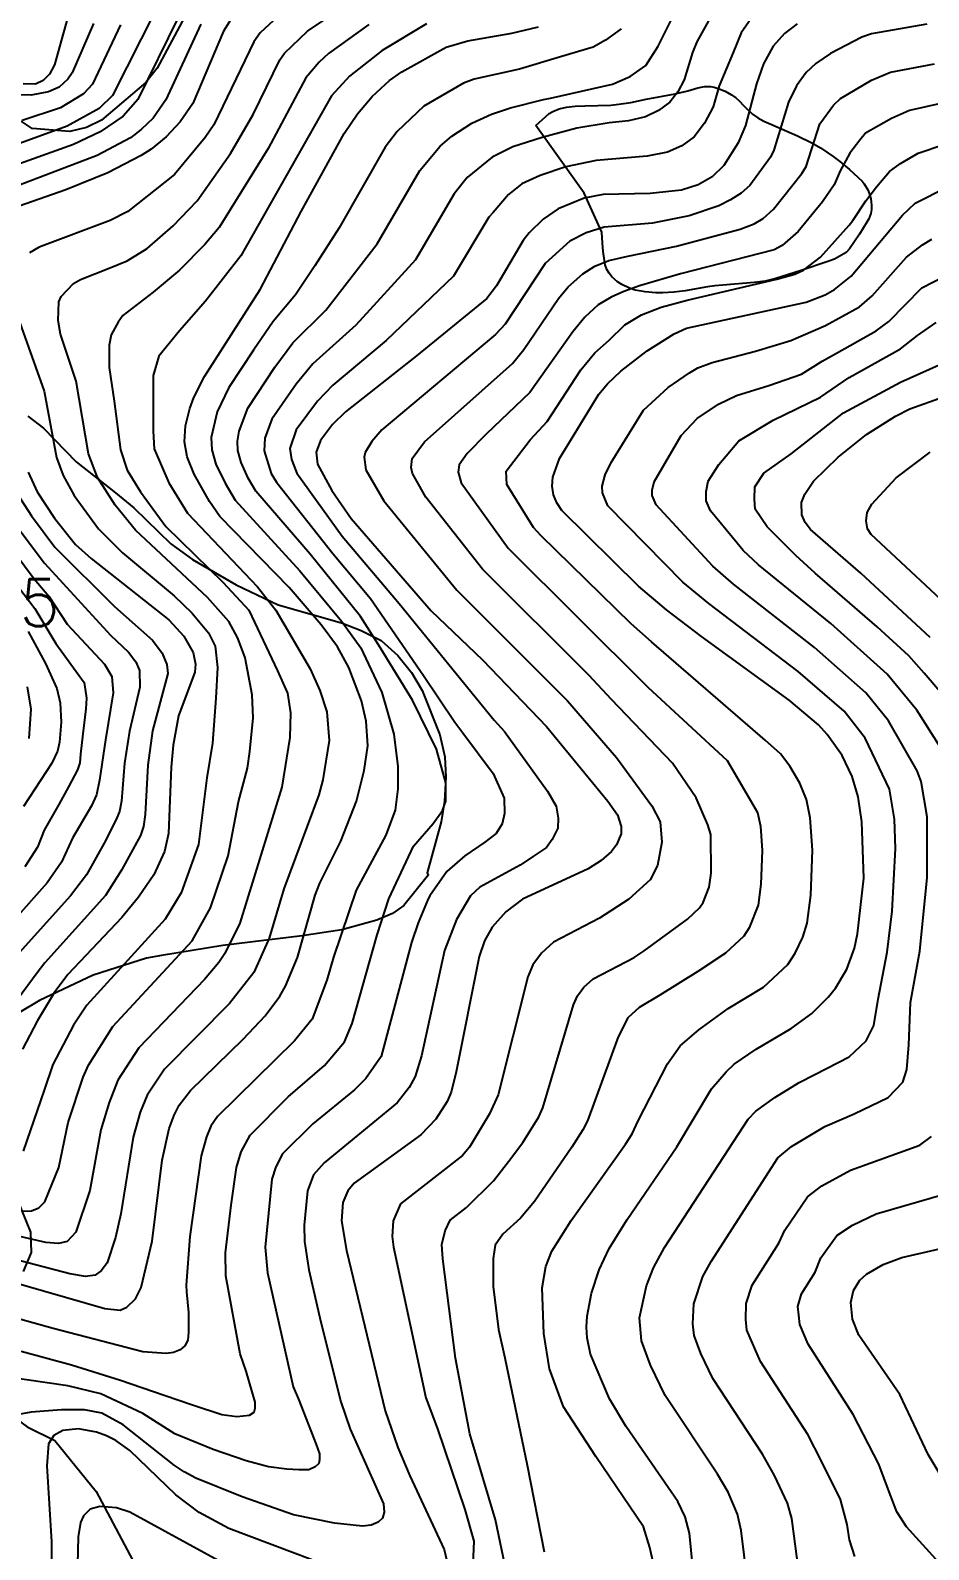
# Model space of a CAD drawing. Extents: x 197794 to 200030, y 561152 to 563931.
# Drawn here: x 199632.8 to 199805.6, y 562706 to 562998.3 of the extents above; entities that cross this region are included whole.
import ezdxf

# ---------------------------------------------------------------- set-up
doc = ezdxf.new("R2010")
doc.units = 0
for name, color, linetype in [('E0022112', 5, 'CONTINUOUS'), ('F0017111', 30, 'CONTINUOUS'), ('F0017114', 7, 'CONTINUOUS'), ('F0027132', 7, 'CONTINUOUS'), ('G0037213', 32, 'CONTINUOUS')]:
    doc.layers.add(name, color=color, linetype=linetype)
doc.styles.add('NGSW', font='romans.shx', dxfattribs={"bigfont": 'ngsw.shx'})

msp = doc.modelspace()

# ---------------------------------------------------------------- linework, layer by layer
at = {"layer": 'E0022112', "flags": 128}
msp.add_lwpolyline([(199574.217, 562771.998), (199632.186, 562729.602), (199637.535, 562726.995), (199645.436, 562717.164), (199671.533, 562668.04), (199716.44, 562606.125), (199755.655, 562549.556), (199762.707, 562539.299), (199787.208, 562503.547)], dxfattribs=at)
at = {"layer": 'F0017111'}
for points, elevation in [([(199631.09, 562771.13), (199633.02, 562771.22), (199634.43, 562771.75), (199635.57, 562772.94), (199638.27, 562779.55), (199640.08, 562788.19), (199642.95, 562796.9), (199643.99, 562799.23), (199648.65, 562806.69), (199663.9, 562823.15), (199667.45, 562829.49), (199670.83, 562839.53), (199672.85, 562849.9), (199674.55, 562856.4), (199675, 562859.56), (199675.68, 562866.09), (199675.46, 562870.5), (199674.11, 562877.61), (199672.73, 562881.39), (199670.95, 562884.58), (199666.88, 562889.21), (199653.02, 562902.17), (199649.13, 562907), (199645.72, 562912.29), (199643.99, 562916.89), (199641.61, 562930.82), (199638.58, 562939.86), (199638.16, 562942.52), (199638.3, 562946.14), (199638.71, 562947.13), (199641.07, 562949.62), (199642.45, 562950.42), (199647.97, 562952.59), (199651.44, 562954), (199655.26, 562956.36), (199660.29, 562960.74), (199664.89, 562965.53), (199671.31, 562974.63), (199675.66, 562982.18), (199680.78, 562992.65), (199681.7, 562993.97), (199686.1, 562998.2), (199701.17, 563008.4)], 390), ([(199640.92, 563004.15), (199637.45, 562991.7), (199636.45, 562989.89), (199635.24, 562988.67), (199633.77, 562987.99), (199631.4, 562988.07)], 430), ([(199763.86, 563001.32), (199760.97, 562996.14), (199760.13, 562994.06), (199758.56, 562988.83), (199757.32, 562986.51), (199755.81, 562984.54), (199753.61, 562982.94), (199751.12, 562981.68), (199747.87, 562980.96), (199744.12, 562980.53), (199737.88, 562979.51), (199731.21, 562977.72), (199725.57, 562975.94), (199721.62, 562973.97), (199716.83, 562970.02), (199714.33, 562966.88), (199706.85, 562954.17), (199695.42, 562941.59), (199687.15, 562934.16), (199683.95, 562930.29), (199679.27, 562923.56), (199677.88, 562919.9), (199677.75, 562917.41), (199679.14, 562913.07), (199680.12, 562911.44), (199690.98, 562897.67), (199698.19, 562889.01), (199708.44, 562874.21), (199714.41, 562865.22), (199715.97, 562863.19), (199721.81, 562855.34), (199723.9, 562850.62), (199723.99, 562847.65), (199723.55, 562845.64), (199722.42, 562843.8), (199720.23, 562842.14), (199716.39, 562839.52), (199712.89, 562836.46), (199709.65, 562831.81), (199709.31, 562831.22), (199707.41, 562826.64), (199706.08, 562822.8), (199700.3, 562800.89), (199697.35, 562796.63), (199695.11, 562794.46), (199687.11, 562787.91), (199681.31, 562782.18), (199680, 562779.67), (199679.26, 562777.26), (199677.94, 562764.21), (199678.39, 562759.28), (199683.35, 562737.33), (199684.35, 562734.98), (199687.78, 562726.26), (199688.4, 562724.41), (199688.4, 562723.3), (199688.26, 562722.6), (199687.6, 562721.94), (199686.37, 562721.37), (199684.43, 562721.37), (199682.14, 562721.5), (199678.57, 562721.94), (199674.3, 562723.06), (199667.98, 562725.27), (199660.57, 562728.27), (199654.41, 562732.17), (199646.38, 562735.97), (199640.02, 562737.53), (199624.52, 562739.76)], 360), ([(199656.84, 563002.17), (199648.62, 562985.81), (199646.03, 562983.32), (199639.85, 562979.89), (199629.49, 562976.12)], 415), ([(199771.88, 563001.25), (199769.51, 562997.85), (199767.98, 562994.12), (199765.31, 562987.65), (199764.1, 562983.62), (199762.44, 562980.52), (199760.44, 562977.89), (199758.1, 562976.16), (199755.37, 562974.89), (199751.45, 562974.11), (199741.61, 562973.29), (199735.77, 562972.1), (199730.83, 562970.44), (199727.32, 562968.8), (199724.79, 562966.79), (199721.82, 562963.33), (199720.96, 562962.38), (199714.18, 562951.07), (199701.24, 562938.68), (199690.98, 562930.08), (199688.05, 562927.01), (199683.95, 562921.51), (199682.73, 562917.91), (199683.05, 562915.77), (199684.08, 562913.17), (199692.75, 562901.05), (199703.76, 562888.09), (199722.01, 562865.61), (199723.98, 562863.42), (199732.26, 562851.97), (199733.96, 562849.06), (199734.31, 562846.73), (199734.24, 562844.81), (199733.18, 562842.62), (199732.04, 562841.13), (199729.56, 562839.43), (199727.01, 562837.73), (199719.22, 562833.45), (199717.44, 562831.83), (199714.79, 562827.24), (199712.47, 562821.28), (199708.01, 562801.03), (199706.81, 562797.02), (199705.64, 562794.94), (199703.35, 562791.98), (199689.3, 562780.46), (199687.25, 562778.12), (199686.07, 562775.01), (199685.47, 562768.43), (199685.52, 562765.32), (199686.39, 562759.85), (199688.67, 562749.8), (199692.53, 562734.43), (199694.32, 562729.19), (199700.71, 562714.81), (199700.82, 562713.2), (199700.5, 562712.07), (199699.68, 562711.3), (199698.35, 562710.72), (199696.68, 562710.5), (199691.32, 562711.06), (199683.44, 562712.67), (199673.51, 562716.15), (199664.64, 562719.75), (199662.39, 562720.96), (199660.44, 562722.27), (199650.63, 562730.01), (199646.53, 562732.29), (199643.24, 562732.89), (199638.76, 562732.89), (199632.93, 562732.44), (199630.54, 562732)], 355), ([(199631, 562744.17), (199640.71, 562741.56), (199650.15, 562738.6), (199658.52, 562735.72), (199663.97, 562733.85), (199669.65, 562731.99), (199672.54, 562731.63), (199674.97, 562731.86), (199675.86, 562732.45), (199676.03, 562733.23), (199676.03, 562734.35), (199674.32, 562740.32), (199673.17, 562743.67), (199670.38, 562758.7), (199670.35, 562763.11), (199671.42, 562772.3), (199672.45, 562779.51), (199673.33, 562782.56), (199675.05, 562785.77), (199682.41, 562793.12), (199689.34, 562799.17), (199693.2, 562803.71), (199694.67, 562807.25), (199699.47, 562824.29), (199701.72, 562831.25), (199706.52, 562841.38), (199710.25, 562845.75), (199712.07, 562848.21), (199712.71, 562850.02), (199712.71, 562853.54), (199710.89, 562860.04), (199706.31, 562869.46), (199699.75, 562880.09), (199696.31, 562885.55), (199686.61, 562897.54), (199676.17, 562909.7), (199674.69, 562912.15), (199673.34, 562915.18), (199672.73, 562917.51), (199672.63, 562919.32), (199672.93, 562921.24), (199674.6, 562925.62), (199679.84, 562933.56), (199683.31, 562938.23), (199689.61, 562944.51), (199699.52, 562957.27), (199707.69, 562971.38), (199711.61, 562976.04), (199713.87, 562978), (199717.68, 562980.46), (199721.49, 562982.25), (199725.16, 562983.41), (199731.48, 562985.06), (199732.83, 562985.33), (199744.74, 562988.02), (199748.16, 562989.45), (199751.18, 562991.6), (199753.57, 562995.34), (199757.31, 563002.89)], 365), ([(199682.08, 563002.53), (199677.03, 562997.88), (199675.81, 562996.11), (199668.06, 562980.2), (199666.44, 562977.72), (199660.53, 562970.59), (199651.52, 562963.51), (199648.18, 562961.78), (199634.51, 562956.64), (199632.66, 562955.57)], 395), ([(199697.87, 562999.47), (199690.13, 562993.87), (199688.32, 562992.2), (199685.75, 562989.19), (199678.53, 562975.59), (199669.1, 562960.44), (199666.34, 562957.13), (199661.49, 562952.21), (199656.4, 562947.97), (199653.08, 562945.43), (199650.61, 562943.45), (199649.67, 562942.18), (199648.33, 562939.79), (199647.95, 562937.78), (199647.95, 562933.47), (199648.9, 562926.97), (199650.14, 562917.65), (199651.44, 562913.73), (199653.96, 562909.53), (199658.84, 562902.89), (199669.89, 562892.13), (199674.83, 562886.77), (199680.36, 562875.08), (199682.27, 562870.81), (199682.83, 562867), (199682.72, 562862.28), (199681.18, 562852.71), (199673.08, 562826.57), (199670.23, 562820.69), (199669.06, 562818.96), (199666.31, 562815.71), (199653.64, 562802.59), (199649.64, 562796.34), (199647.93, 562792.06), (199646.33, 562786.79), (199644.25, 562775.1), (199641.57, 562767.07), (199639.86, 562765.29), (199638.21, 562764.89), (199635.75, 562765.1), (199608.52, 562771.38)], 385), ([(199709.01, 562999.59), (199700.46, 562994.5), (199694.15, 562989.53), (199690.72, 562985.72), (199673.29, 562954.97), (199666.46, 562946.24), (199661.46, 562940.5), (199657.48, 562935.64), (199656.45, 562931.96), (199656.45, 562927.11), (199656.45, 562921.22), (199656.6, 562917.83), (199659.4, 562911.31), (199662.99, 562905.43), (199676.48, 562891.29), (199680.03, 562886.75), (199686.64, 562875.47), (199688.48, 562871.31), (199689.82, 562867.19), (199690.29, 562861.7), (199689.03, 562854.11), (199688.26, 562851.25), (199681.56, 562833.17), (199678.7, 562823.66), (199675.78, 562817.07), (199671.08, 562811.09), (199658.62, 562798.48), (199655.29, 562793.46), (199653.95, 562790.2), (199652.57, 562785.39), (199650.23, 562770.64), (199649.17, 562766.09), (199647.56, 562761.21), (199646.47, 562759.69), (199645.29, 562758.83), (199643.4, 562758.56), (199640.42, 562759.07), (199623.24, 562763.54)], 380), ([(199746.45, 562998.64), (199743.44, 562996.46), (199741.06, 562995.13), (199734.77, 562993.24), (199726.87, 562990.86), (199718.18, 562988.99), (199716.08, 562988.16), (199708.46, 562983.76), (199703.32, 562978.88), (199701.05, 562975.87), (199692.19, 562960.38), (199687.5, 562953.03), (199683.79, 562947.43), (199679.48, 562942.31), (199675.74, 562936.84), (199670.97, 562929.61), (199668.71, 562924.97), (199667.58, 562920.02), (199667.71, 562917.61), (199668.48, 562914.89), (199670.24, 562911.23), (199672.21, 562907.97), (199684.6, 562894.35), (199692.7, 562884.57), (199696.36, 562879.5), (199696.79, 562878.55), (199700.37, 562870.94), (199702.7, 562862.91), (199703.48, 562856.69), (199703.48, 562852.42), (199702.96, 562848.28), (199701.15, 562843.49), (199695.45, 562832.87), (199691.13, 562820), (199689.81, 562815.55), (199686.98, 562808.1), (199683.57, 562803.89), (199668.79, 562789.36), (199667.52, 562787.46), (199666.65, 562785.45), (199665.64, 562781.75), (199663.5, 562766.26), (199662.79, 562756.88), (199662.84, 562755.61), (199663.19, 562751.6), (199663.19, 562747.86), (199663.1, 562746.3), (199662.53, 562745.21), (199661.62, 562744.44), (199660.36, 562743.95), (199658.89, 562743.74), (199654.41, 562744.09), (199637.17, 562748.56), (199626.52, 562751.53)], 370), ([(199665.59, 562999.52), (199658.84, 562984.99), (199656.39, 562981.46), (199654.08, 562979.25), (199652.06, 562977.7), (199645.66, 562974.24), (199627.85, 562967.46)], 405), ([(199661.22, 563000.85), (199653.49, 562985.03), (199650.67, 562981.83), (199646.22, 562978.83), (199641.12, 562976.36), (199629.13, 562972.06)], 410), ([(199650.13, 562999.41), (199644.73, 562987.99), (199643.02, 562986.13), (199638.58, 562983.43), (199631.24, 562980.99)], 420), ([(199805.22, 562999.55), (199794.58, 562997.65), (199792.73, 562997.05), (199786.71, 562993.91), (199783.86, 562991.96), (199782, 562990.25), (199780.14, 562987.68), (199778.61, 562984.53), (199775.82, 562975.28), (199775.15, 562973.98), (199771.16, 562968.52), (199769.49, 562967.03), (199767.49, 562965.71), (199765.23, 562964.59), (199759.5, 562962.69), (199752.44, 562961.23), (199743.17, 562960.46), (199739.72, 562959.37), (199736.57, 562957.76), (199731.81, 562953.46), (199724.15, 562941.84), (199722.23, 562939.81), (199700.39, 562921.45), (199698.47, 562919.24), (199697.22, 562917.13), (199696.99, 562916.19), (199697.32, 562913.81), (199700.76, 562907.82), (199714.83, 562890.65), (199736.13, 562869.34), (199745.52, 562858.45), (199752.31, 562849.1), (199753.96, 562846.07), (199754.24, 562842.14), (199753.41, 562837.66), (199752.03, 562834.91), (199747.9, 562831.19), (199742.29, 562827.51), (199733.43, 562822.9), (199731.09, 562820.76), (199729.45, 562818.52), (199728.45, 562816.24), (199722.78, 562793.49), (199721.13, 562789.83), (199717.26, 562783.45), (199715.92, 562781.83), (199704.01, 562772.57), (199702.56, 562769.27), (199702.37, 562766.26), (199702.63, 562764.2), (199708.88, 562735.21), (199711.08, 562729.23), (199716.35, 562713.71), (199718.11, 562707.63), (199717.92, 562703.21)], 345), ([(199724.39, 562701.62), (199722.24, 562711.72), (199717.35, 562728.27), (199714.58, 562742.82), (199712.15, 562761.98), (199711.95, 562764.74), (199712.6, 562767.36), (199713.56, 562769.39), (199716.69, 562771.82), (199721.87, 562776.99), (199724.73, 562780.67), (199727.53, 562784.37), (199730.62, 562789.29), (199731.37, 562790.99), (199737.28, 562810.84), (199738.03, 562812.55), (199739.26, 562814.23), (199741.02, 562815.84), (199748.94, 562819.91), (199750.87, 562821.2), (199759.16, 562827.3), (199761.51, 562829.49), (199762.23, 562830.55), (199763.36, 562833.46), (199763.72, 562836.16), (199763.67, 562843.59), (199763.11, 562845.5), (199760.88, 562850.66), (199756.29, 562857.35), (199744.58, 562869.56), (199740.21, 562874.28), (199719.75, 562894.66), (199708.86, 562908.52), (199706.28, 562913.07), (199706.04, 562914.23), (199706.24, 562915.94), (199708.61, 562919.18), (199725.55, 562934.23), (199727.7, 562936.92), (199734.39, 562946.74), (199736.21, 562948.99), (199739.04, 562951.48), (199741.37, 562952.96), (199744.03, 562954.09), (199747.72, 562954.88), (199757.06, 562956.85), (199769.34, 562960.12), (199772.02, 562961.13), (199773.74, 562962.16), (199775.74, 562963.93), (199781.2, 562970.82), (199782, 562972.17), (199784.65, 562980.34), (199787.25, 562983.96), (199788.64, 562985.25), (199794.55, 562988.79), (199798.24, 562990.31), (199806.68, 562991.93)], 340), ([(199808.15, 562984.31), (199801.89, 562982.96), (199798.4, 562981.42), (199793.42, 562978.54), (199792.35, 562977.21), (199790.41, 562974.69), (199788.54, 562971.29), (199787.41, 562968.62), (199785.16, 562965.38), (199780.46, 562959.66), (199777.41, 562956.98), (199775.85, 562956.11), (199757.85, 562951.5), (199749.98, 562949.2), (199746.92, 562948.12), (199744.48, 562946.99), (199741.99, 562945.52), (199739.44, 562943.19), (199737.11, 562940.33), (199728.87, 562928.65), (199720.46, 562920.62), (199716.84, 562916.9), (199715.26, 562914.74), (199715.1, 562913.31), (199715.66, 562911.31), (199724.68, 562898.68), (199751.59, 562871.96), (199766.84, 562857.85), (199772.68, 562847.83), (199773.23, 562845.21), (199773.56, 562840.52), (199773.31, 562834.06), (199772.77, 562830.01), (199771.07, 562825.65), (199770, 562824.05), (199766.47, 562820.78), (199761.15, 562817.24), (199753.87, 562812.72), (199749.92, 562810.35), (199747.73, 562808.34), (199745.83, 562804.67), (199739.96, 562788.49), (199739.06, 562786.78), (199736.92, 562783.47), (199729.77, 562772.99), (199727.08, 562769.78), (199723.64, 562766.69), (199722.22, 562764.56), (199721.82, 562762.03), (199721.82, 562756.65), (199722.85, 562748.38), (199724.03, 562742.88), (199728.35, 562722.25), (199731.64, 562705.58)], 335), ([(199753.94, 562697.55), (199751.96, 562706.4), (199750.7, 562710.37), (199741.56, 562723.9), (199735.34, 562733.46), (199732.65, 562740.8), (199731.58, 562747.59), (199731.22, 562756.36), (199731.91, 562760.48), (199733.11, 562763.43), (199736.8, 562769.34), (199747.24, 562784), (199748.55, 562786), (199749.71, 562788.49), (199755.34, 562799.45), (199757.75, 562802.93), (199761.35, 562806.05), (199767, 562810.14), (199773.78, 562814.26), (199778.48, 562818.62), (199779.92, 562820.76), (199781.38, 562823.83), (199782.18, 562826.56), (199782.89, 562831.96), (199783.23, 562840.58), (199782.8, 562846.83), (199782.06, 562850.32), (199780.82, 562853.5), (199778.9, 562856.74), (199777.07, 562859.11), (199774.15, 562861.75), (199752.27, 562880.69), (199748.38, 562884.18), (199730.97, 562901.17), (199729.6, 562902.7), (199724.41, 562910.96), (199724.28, 562913.54), (199728.93, 562919.54), (199732.19, 562923.07), (199738.66, 562933.05), (199741.37, 562936.32), (199744.12, 562938.71), (199747.15, 562941.66), (199750.33, 562943.58), (199754.14, 562945.07), (199759.13, 562946.46), (199776.37, 562950.46), (199779.83, 562951.43), (199781.53, 562952.23), (199784.75, 562954.71), (199790.27, 562960.88), (199791.01, 562961.79), (199793.49, 562965.54), (199795.52, 562968.21), (199798.03, 562971.21), (199800.14, 562972.75), (199803.54, 562974.69), (199808.49, 562976.4)], 330), ([(199771.22, 562695.62), (199769.49, 562709.66), (199768.8, 562712.83), (199766.99, 562717.04), (199764.95, 562720.52), (199754.91, 562735.68), (199752.07, 562741.5), (199750.35, 562746.2), (199749.97, 562750.6), (199751.3, 562756.78), (199752.65, 562760.23), (199754.79, 562764.11), (199770.88, 562788.84), (199772.32, 562790.35), (199775.96, 562792.99), (199780.69, 562795.86), (199783.71, 562797.45), (199790.27, 562800.84), (199793.55, 562803.9), (199795.03, 562806.85), (199795.87, 562811.92), (199797.62, 562820.97), (199798.58, 562828.88), (199799.17, 562840.9), (199798.99, 562846.53), (199798.07, 562852.33), (199793.33, 562862.15), (199789.34, 562867.35), (199780.47, 562875), (199763.29, 562888.03), (199758.27, 562892.18), (199743.84, 562906.87), (199742.85, 562909.33), (199742.8, 562910.67), (199743.36, 562912.81), (199744.51, 562915.17), (199750.71, 562925.29), (199755.45, 562929.62), (199759.57, 562932.48), (199761.19, 562933.41), (199763.96, 562934.43), (199772.29, 562936.59), (199779.05, 562938.69), (199785.72, 562941.56), (199792.28, 562945.14), (199794.72, 562947.26), (199801.3, 562954.69), (199804.39, 562957.11), (199806.18, 562958.19)], 320), ([(199780.69, 562701.26), (199779.28, 562711.99), (199778.43, 562714.93), (199775.93, 562720.29), (199773.64, 562724.34), (199764.07, 562738.95), (199761.78, 562743.71), (199760.49, 562747.23), (199760.2, 562749.44), (199760.41, 562753.29), (199762.13, 562758.56), (199763.74, 562761.47), (199776.56, 562781.38), (199779.16, 562783.56), (199785.62, 562787.45), (199791.23, 562789.89), (199797.77, 562793.02), (199800.62, 562795.98), (199801.36, 562798.41), (199801.79, 562803.16), (199802.1, 562811.29), (199803.88, 562821.15), (199805.29, 562835.35), (199805.27, 562847.01), (199804.14, 562853.8), (199803.37, 562855.89), (199797.85, 562865.5), (199793.48, 562870.89), (199783.6, 562879.6), (199768.05, 562891.77), (199764.08, 562895.23), (199753.15, 562907.02), (199752.41, 562908.87), (199752.37, 562909.87), (199752.79, 562911.47), (199757.95, 562920.36), (199761.07, 562923.67), (199765.14, 562926.42), (199768.61, 562928.06), (199774.84, 562930.03), (199781.09, 562932.2), (199785.09, 562934.69), (199789.45, 562937.15), (199795.5, 562940.53), (199797.94, 562942.33), (199804.24, 562948.81), (199808.89, 562951.15)], 315), ([(199629.13, 562946.78), (199635.46, 562928.9), (199637.84, 562916.13), (199639.11, 562912.7), (199641.2, 562908.86), (199645.92, 562902.44), (199650.53, 562897.81), (199660.47, 562889.51), (199663.87, 562886.28), (199667.07, 562882.39), (199668.37, 562879.86), (199668.8, 562875.77), (199668.47, 562869.86), (199667.8, 562861.21), (199666.71, 562854.49), (199665.11, 562841.67), (199661.82, 562832.4), (199658.74, 562827.34), (199643.66, 562810.79), (199641.09, 562806.92), (199637.12, 562799.35), (199635.46, 562794.43), (199631.44, 562782.69)], 395), ([(199809.05, 562858.41), (199803.28, 562867.53), (199797.61, 562874.44), (199786.74, 562884.2), (199772.82, 562895.51), (199769.89, 562898.29), (199768.75, 562899.65), (199763.59, 562905.91), (199762.79, 562907.81), (199762.79, 562909.6), (199763.19, 562911.59), (199765.19, 562914.79), (199769.08, 562919.37), (199775.66, 562923.36), (199784.74, 562927.75), (199790.26, 562931.57), (199800.13, 562937.05), (199803.42, 562939.64), (199807.02, 562942.14)], 310), ([(199807.74, 562871.11), (199804.73, 562874.65), (199801.75, 562877.98), (199795.68, 562883.58), (199783.73, 562893.93), (199780.01, 562897.32), (199774.52, 562902.8), (199772.23, 562906.21), (199772.07, 562908.11), (199772.15, 562910.48), (199773.89, 562913.17), (199779.11, 562916.89), (199789.17, 562924.72), (199800.13, 562930.65), (199809.45, 562934.83)], 305), ([(199812.64, 562884.4), (199794.49, 562901.31), (199793.81, 562902.43), (199793.52, 562903.96), (199793.74, 562905.55), (199794.67, 562907.2), (199799.35, 562912.26), (199805.89, 562917.21)], 295), ([(199621.95, 562908.32), (199633.5, 562892.78), (199636.37, 562889.5), (199639.89, 562884.11), (199647.06, 562876.38), (199648.46, 562874.03), (199648.7, 562870.9), (199647.28, 562861.82), (199646.11, 562854.05), (199645.53, 562851.26), (199644.53, 562849.13), (199640.91, 562842.89), (199638.76, 562838.27), (199636.03, 562834.28), (199629.42, 562826.87)], 415), ([(199629.46, 562910.4), (199633.01, 562904.9), (199637.48, 562898.88), (199648.99, 562887.48), (199656.26, 562881.03), (199658.13, 562878.5), (199659.05, 562876.34), (199659.26, 562874.56), (199656.32, 562863.56), (199655.4, 562856.96), (199654.86, 562847.45), (199654.57, 562845.13), (199654, 562843.42), (199650.35, 562836.76), (199647.23, 562831.89), (199635.59, 562818.89), (199634.09, 562816.98), (199630.33, 562811.87)], 405), ([(199618.2, 562907.28), (199633.66, 562887.08), (199637.72, 562880.39), (199643.16, 562872.88), (199643.57, 562869.86), (199643.45, 562867.8), (199642.91, 562862.97), (199642.47, 562859.08), (199642.32, 562857.37), (199641.89, 562856.03), (199640.16, 562852.79), (199638.28, 562849.41), (199635.47, 562844.44), (199634.18, 562841.19), (199631.76, 562837.36)], 420), ([(199630.25, 562902.79), (199635.49, 562895.83), (199648.21, 562881.98), (199651.66, 562878.71), (199653.07, 562876.81), (199653.76, 562875.19), (199653.83, 562871.93), (199651.88, 562863.5), (199650.92, 562857.34), (199650.32, 562850.03), (199649.92, 562848.01), (199649.42, 562846.79), (199647.3, 562842.49), (199643.57, 562835.86), (199640.52, 562831.78), (199628.36, 562818.3)], 410), ([(199632.16, 562872.02), (199632.86, 562867.73), (199632.5, 562862.08)], 430), ([(199791.37, 562704.67), (199790.36, 562707.89), (199789.9, 562710.84), (199788.61, 562715.62), (199784.96, 562723.05), (199782.33, 562728.17), (199773.22, 562742.23), (199770.63, 562748.26), (199770.38, 562750.28), (199770.47, 562753.38), (199771.62, 562756.89), (199776.77, 562765), (199777.89, 562767.5), (199782.25, 562773.91), (199785.04, 562775.99), (199790.56, 562779.03), (199803.88, 562783.81), (199806.1, 562785.48)], 310), ([(199807.58, 562703.48), (199801.32, 562710.39), (199799.47, 562713.24), (199798, 562717.11), (199795.97, 562722.44), (199791.02, 562731.99), (199782.38, 562745.51), (199780.77, 562749.3), (199780.57, 562751.11), (199780.44, 562752.81), (199781.11, 562755.22), (199783.72, 562759.42), (199784.81, 562762.16), (199787.94, 562766.44), (199790.92, 562768.42), (199795.49, 562770.61), (199809.01, 562774.55)], 305), ([(199669.64, 562703.5), (199651.96, 562713.22), (199649.34, 562714.02), (199646.13, 562714.28), (199644.27, 562713.78), (199643.01, 562712.49), (199642.45, 562711.2), (199641.97, 562708.48), (199641.66, 562695.26)], 345)]:
    msp.add_lwpolyline(points, dxfattribs=dict(at, elevation=elevation))
at = {"layer": 'F0017114'}
for points, elevation in [([(199644.93, 562999.7), (199640.84, 562990.17), (199640, 562988.94), (199638.37, 562987.44), (199636.26, 562986.49), (199632.98, 562985.86), (199614.05, 562986.03)], 425), ([(199627.79, 562757.96), (199647.14, 562752.38), (199650.05, 562752.08), (199651.38, 562752.65), (199653.01, 562754.24), (199654.1, 562756.44), (199656.25, 562765.36), (199658.13, 562780.95), (199659.52, 562787.05), (199660.43, 562789.63), (199661.45, 562791.52), (199663.61, 562794.38), (199673.73, 562804.23), (199677.98, 562808.69), (199680.76, 562812.49), (199681.89, 562814.44), (199684.2, 562819.92), (199687.56, 562831.94), (199688.48, 562834.26), (199692.54, 562842.32), (199695.54, 562850.02), (199697.01, 562855.9), (199697.69, 562860.69), (199697.41, 562865.42), (199696.49, 562869.33), (199694.08, 562875.73), (199691.88, 562879.71), (199688.76, 562883.95), (199682.58, 562891.15), (199669.24, 562904.79), (199667.27, 562907.68), (199664.3, 562912.94), (199662.94, 562916.26), (199662.45, 562919.17), (199662.62, 562922.28), (199663.44, 562925.57), (199664.24, 562927.69), (199666.27, 562931.77), (199676.99, 562948.47), (199684.86, 562963.48), (199693.14, 562978.48), (199695.69, 562982.26), (199698.53, 562985.62), (199701.85, 562988.68), (199704.25, 562990.37), (199712.79, 562995.14), (199716.95, 562996.32), (199725.37, 562997.81), (199730.51, 562999.01)], 375), ([(199671.7, 563000.96), (199669.97, 562998.2), (199664.04, 562984.29), (199661.61, 562980.72), (199658.94, 562977.84), (199656.06, 562975.51), (199654.09, 562974.27), (199647.71, 562970.91), (199639.6, 562967.65), (199628.07, 562963.62)], 400), ([(199780.31, 562999.62), (199777.84, 562997.72), (199775.68, 562995.33), (199773.78, 562991.88), (199772.46, 562988.04), (199770.33, 562980.07), (199768.94, 562976.73), (199766.2, 562972.33), (199763.92, 562970.16), (199761.25, 562968.61), (199758.01, 562967.58), (199752.04, 562966.95), (199742.94, 562966.75), (199739.29, 562966.05), (199734.3, 562964.03), (199731.43, 562962.02), (199728.75, 562959.37), (199727.6, 562957.89), (199722.43, 562949.16), (199720.6, 562946.77), (199707.08, 562935.72), (199693.43, 562924.97), (199690.9, 562922.49), (199688.62, 562919.45), (199687.79, 562917.21), (199688.04, 562914.9), (199690.81, 562909.82), (199694.52, 562904.42), (199709.9, 562886.63), (199719.77, 562877.22), (199732.05, 562864.39), (199743.89, 562850.05), (199745.71, 562847.39), (199746.44, 562845.16), (199746.43, 562843.71), (199745.55, 562841.64), (199744.54, 562840.35), (199742.56, 562838.58), (199740.08, 562837.01), (199727.46, 562831.16), (199724.23, 562828.75), (199721.6, 562825.81), (199720.13, 562823.15), (199719.12, 562820.12), (199714.68, 562797.92), (199713.71, 562794.04), (199712.94, 562792.26), (199710.78, 562788.84), (199707.9, 562785.81), (199695.08, 562776.5), (199693.83, 562775.01), (199692.89, 562772.77), (199692.64, 562769.27), (199693.58, 562763.57), (199701.05, 562732.72), (199703.5, 562725.68), (199705.8, 562720.17), (199712.38, 562706.04), (199712.88, 562703.87)], 350), ([(199761.32, 562691.52), (199759.59, 562709.15), (199758.77, 562712.31), (199757.33, 562715.25), (199747.33, 562729.78), (199744.19, 562735.02), (199740.54, 562743.58), (199739.89, 562746.75), (199739.76, 562748.81), (199739.86, 562750.91), (199740.72, 562755.33), (199742.22, 562759.83), (199744.1, 562763.96), (199747.57, 562769.55), (199757.14, 562783.5), (199763.78, 562794.66), (199766.6, 562797.96), (199768.19, 562799.42), (199772.39, 562802.29), (199779.12, 562806.27), (199783.07, 562809.19), (199786.27, 562812.34), (199787.66, 562814.05), (199789.86, 562817.67), (199791.31, 562821.72), (199791.87, 562824.51), (199793.09, 562835.22), (199792.71, 562846.05), (199792.01, 562850.85), (199790.85, 562854.78), (199788.93, 562858.79), (199786.05, 562862.88), (199784.36, 562864.73), (199778.73, 562869.47), (199761.9, 562881.72), (199755.15, 562886.86), (199749.78, 562891.4), (199735, 562905.98), (199734.05, 562907.45), (199733.41, 562908.98), (199733.16, 562910.61), (199733.29, 562912.34), (199734.56, 562915.94), (199742.13, 562928.35), (199743.77, 562930.31), (199746.36, 562932.78), (199751.41, 562936.71), (199756.64, 562939.94), (199759, 562941.06), (199781.98, 562946.02), (199785.64, 562947.48), (199787.44, 562948.48), (199790.66, 562951.03), (199800.55, 562962.81), (199802.99, 562965.12), (199809.21, 562968.27)], 325), ([(199805.88, 562881.53), (199792.55, 562893.88), (199782.87, 562902.31), (199781.84, 562903.66), (199781.17, 562905.12), (199781.09, 562907.47), (199781.74, 562909.12), (199783.41, 562911.58), (199788.19, 562916.24), (199793.63, 562920.55), (199799.21, 562924.08), (199801.94, 562925.51), (199808.43, 562927.86)], 300), ([(199632.35, 562913.32), (199634.08, 562909.57), (199637.47, 562904.45), (199641.49, 562899.41), (199644.51, 562896.75), (199659.43, 562884.95), (199662.29, 562881.78), (199664.11, 562878.61), (199664.59, 562876.38), (199664.46, 562874.86), (199661.28, 562866.45), (199660.25, 562860.8), (199659.88, 562856.57), (199659.38, 562843.81), (199658.58, 562840.32), (199656.57, 562835.86), (199653.58, 562831.52), (199650.4, 562827.65), (199639.98, 562816.66), (199637.36, 562813.14), (199634.1, 562807.7), (199631.28, 562802.29)], 400), ([(199632.38, 562882.65), (199635.7, 562876.5), (199637.87, 562871.73), (199638.5, 562868.94), (199638.7, 562865.23), (199638.41, 562861.4), (199638.03, 562859.65), (199636.96, 562857.36), (199631.46, 562849.02)], 425), ([(199809.1, 562718.2), (199805.5, 562724.29), (199800.01, 562735.83), (199792.15, 562747.24), (199790.91, 562750.33), (199790.6, 562753.55), (199791.1, 562755.84), (199792.35, 562757.82), (199793.62, 562758.98), (199796.8, 562760.86), (199800.43, 562762.19), (199814.06, 562765.33)], 300), ([(199687.15, 562703.98), (199670.95, 562710.08), (199665.29, 562713.12), (199660.79, 562716.52), (199651.96, 562725.06), (199649.26, 562726.97), (199647.42, 562727.89), (199645.54, 562728.59), (199642.03, 562729.24), (199639.03, 562728.91), (199637.3, 562727.94), (199636.31, 562726.37), (199635.98, 562722.14), (199636.85, 562707.49), (199636.87, 562694.29)], 350)]:
    msp.add_lwpolyline(points, dxfattribs=dict(at, elevation=elevation))
at = {"layer": 'G0037213', "flags": 128}
for points in [[(199662.42, 563000.89), (199657.21, 562991.1), (199654.98, 562988.34), (199646.48, 562981.06), (199643.61, 562979.67), (199640.4, 562978.91), (199633.16, 562979.46), (199630.82, 562981), (199626.73, 562982.7), (199618.35, 562987.45), (199615.04, 562990.14), (199612.81, 562993.49), (199611.69, 562997.23), (199611.88, 563000.8)], [(199632.33, 562924.13), (199635.35, 562921.79), (199641.59, 562915.34), (199649.2, 562909.38), (199652.71, 562906.44), (199659.81, 562899.53), (199663.98, 562896.51), (199672.38, 562891.63), (199680.49, 562887.83), (199692.62, 562884.35), (199696.43, 562882.89), (199700.25, 562880.93), (199703.49, 562878.07), (199706.08, 562874.79), (199708.13, 562871.32), (199711.54, 562862.76), (199712.52, 562858.56), (199712.71, 562854.65), (199712.44, 562850.03), (199711.79, 562846.06), (199709.13, 562836.25), (199709.38, 562835.88), (199704.6, 562829.97), (199702.43, 562828.39), (199699.44, 562827.15), (199692.68, 562825.29), (199685.1, 562824.08), (199669.81, 562822.22), (199658.03, 562820.33), (199655.11, 562819.81), (199644.9, 562816.56), (199634.53, 562811.68), (199630.89, 562809.46)], [(199628.67, 562777.37), (199632.82, 562767.08), (199632.98, 562763.2), (199631.44, 562759.51)]]:
    msp.add_lwpolyline(points, dxfattribs=at)
msp.add_lwpolyline([(199730.005, 562980.048), (199732.601, 562982.339), (199733.292, 562982.723), (199734.502, 562983.231), (199735.93, 562983.598), (199737.565, 562983.787), (199739.424, 562983.835), (199744.459, 562983.967), (199745.976, 562984.127), (199748.26, 562984.488), (199751.265, 562985.091), (199756.825, 562986.155), (199759.25, 562986.723), (199761.198, 562987.284), (199762.455, 562987.515), (199763.606, 562987.545), (199764.303, 562987.421), (199765.295, 562987.121), (199766.458, 562986.619), (199767.65, 562985.965), (199768.483, 562985.386), (199769.067, 562984.85), (199770.113, 562983.746), (199771.701, 562982.23), (199772.699, 562981.545), (199773.886, 562980.896), (199775.214, 562980.295), (199780.326, 562978.054), (199783.125, 562976.685), (199784.754, 562975.724), (199787.228, 562974.107), (199788.48, 562973.146), (199790.358, 562971.576), (199792.779, 562969.358), (199793.18, 562968.815), (199793.889, 562967.658), (199794.149, 562967.003), (199794.433, 562965.905), (199794.592, 562964.683), (199794.581, 562963.863), (199794.434, 562963.113), (199794.08, 562962.068), (199793.667, 562961.454), (199792.251, 562959.152), (199790.351, 562956.318), (199789.691, 562955.621), (199789.272, 562955.343), (199787.489, 562954.304), (199786.35, 562953.92), (199781.027, 562952.17), (199776.163, 562950.604), (199774.098, 562950.114), (199771.985, 562949.8), (199769.783, 562949.634), (199764.477, 562949.219), (199763.036, 562948.994), (199758.71, 562948.213), (199756.567, 562947.947), (199754.472, 562947.822), (199753.097, 562947.851), (199751.066, 562948.039), (199749.136, 562948.375), (199748.002, 562948.735), (199746.538, 562949.437), (199745.711, 562949.991), (199744.649, 562950.917), (199744.105, 562951.614), (199743.668, 562952.357), (199743.385, 562953.207), (199743.195, 562954.093), (199742.959, 562955.828), (199742.864, 562957.41), (199742.692, 562959.529), (199739.289, 562967.042)], close=True, dxfattribs=at)

# ---------------------------------------------------------------- texts
at = {"layer": 'F0027132', "style": 'NGSW'}
msp.add_text('468.5', height=9, dxfattribs=at).set_placement((199603.73, 562883.73))

doc.saveas('drawing.dxf')
